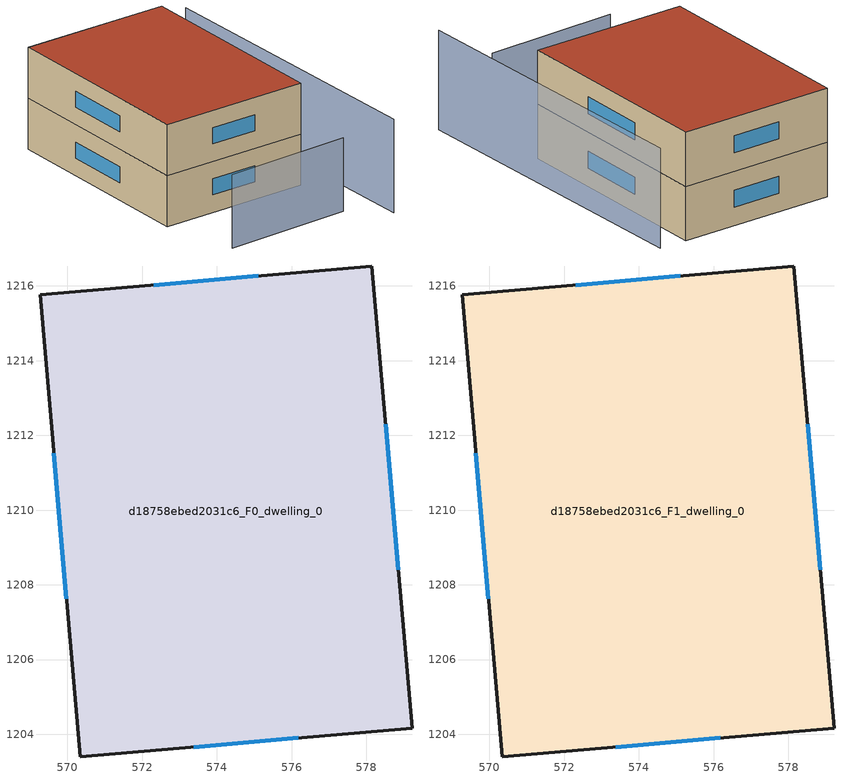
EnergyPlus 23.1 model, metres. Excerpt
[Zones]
d18758ebed2031c6_F0_dwelling_0
 floor ground (EU_floor_Construction): 578.15,1216.53 579.22,1204.17 570.34,1203.39 569.27,1215.76 z0
 wall outside (EU_wall_Construction): 579.22,1204.17 578.15,1216.53 569.27,1215.76 570.34,1203.39 579.22,1204.17 z0:3
 window (EU_Window_Construction): 578.85,1208.4 578.51,1212.3 / 573.38,1203.66 576.18,1203.9 / 569.64,1211.53 569.98,1207.63 / 575.11,1216.27 572.31,1216.02 z1.03:1.97
d18758ebed2031c6_F1_dwelling_0
 floor to d18758ebed2031c6_F0_dwelling_0 (EU_floor_Construction): 578.15,1216.53 579.22,1204.17 570.34,1203.39 569.27,1215.76 z3
 wall outside (EU_wall_Construction): 579.22,1204.17 578.15,1216.53 569.27,1215.76 570.34,1203.39 579.22,1204.17 z3:6
 window (EU_Window_Construction): 578.85,1208.4 578.51,1212.3 / 573.38,1203.66 576.18,1203.9 / 569.64,1211.53 569.98,1207.63 / 575.11,1216.27 572.31,1216.02 z4.03:4.97
 roof outside (EU_roof_Construction): 579.22,1204.17 578.15,1216.53 569.27,1215.76 570.34,1203.39 z6
shading: 571.85,1199.22 579.39,1200.14 z0:4.3; 581.6,1198.55 579.69,1216.59 z0:5.5
[Building]
EU S2 Campaign: North Axis=0; Terrain=City; Solar Distribution=FullExterior
[Site:Location]
Cape.Town.Intl.AP: Latitude=-33.965; Longitude=18.602; Time Zone=2; Elevation=46
[SizingPeriod:WeatherFileDays]
AnnualSizingPeriod: Begin Month=1; Begin Day of Month=1; End Month=12; End Day of Month=31; Day of Week for Start Day=Monday; Use Weather File Daylight Saving Period=No; Use Weather File Rain and Snow Indicators=No
[MATERIAL]
EU_InternalMass_Material: Roughness=MediumRough; Thickness=0.1; Conductivity=1; Density=1800; Specific Heat=900; Thermal Absorptance=0.9; Solar Absorptance=0.7; Visible Absorptance=0.7
[MATERIAL:NOMASS] Roughness=MediumRough; Thermal Absorptance=0.9; Solar Absorptance=0.7; Visible Absorptance=0.7
Name | Thermal Resistance
EU_wall_NoMass | 0.493876
EU_roof_NoMass | 0.449382
EU_floor_NoMass | 1.25
[WINDOWMATERIAL:SIMPLEGLAZINGSYSTEM]
EU_Window_SimpleGlazing: UFactor=4.4; Solar Heat Gain Coefficient=0.85; Visible Transmittance=0.85
[CONSTRUCTION]
EU_wall_Construction: EU_wall_NoMass
EU_roof_Construction: EU_roof_NoMass
EU_floor_Construction: EU_floor_NoMass
EU_Window_Construction: EU_Window_SimpleGlazing
EU_InternalMass_Construction: EU_InternalMass_Material
[ZONE] Type=1; Multiplier=1; Ceiling Height=autocalculate; Volume=331.859; Floor Area=autocalculate; Part of Total Floor Area=Yes
d18758ebed2031c6_F0_dwelling_0; d18758ebed2031c6_F1_dwelling_0
[INTERNALMASS] Construction=EU_InternalMass_Construction; Surface Area=110.62
Name | Zone or ZoneList
d18758ebed2031c6_F0_dwelling_0_EU_InternalMass | d18758ebed2031c6_F0_dwelling_0
d18758ebed2031c6_F1_dwelling_0_EU_InternalMass | d18758ebed2031c6_F1_dwelling_0
[OTHEREQUIPMENT] Fuel Type=Electricity; Design Level Calculation Method=Watts/Area; Power per Zone Floor Area=1; Fraction Latent=0; Fraction Radiant=0; Fraction Lost=0; Carbon Dioxide Generation Rate=0; EndUse Subcategory=EU_Step8_InternalGains
Name | Zone or ZoneList or Space or SpaceList | Schedule
EU_Step8_InternalGain_d18758ebed2031c6_F0_dwelling_0_f000 | d18758ebed2031c6_F0_dwelling_0 | EU_Step8_GainSchedule_d18758ebed2031c6_F0_dwelling_0_f000
EU_Step8_InternalGain_d18758ebed2031c6_F1_dwelling_0_f000 | d18758ebed2031c6_F1_dwelling_0 | EU_Step8_GainSchedule_d18758ebed2031c6_F1_dwelling_0_f000
[ZONEVENTILATION:DESIGNFLOWRATE] Schedule=EU_AlwaysOn; Design Flow Rate Calculation Method=AirChanges/Hour; Air Changes per Hour=0.64; Ventilation Type=Natural; Fan Pressure Rise=0; Fan Total Efficiency=1; Constant Term Coefficient=1; Temperature Term Coefficient=0; Velocity Term Coefficient=0; Velocity Squared Term Coefficient=0; Minimum Indoor Temperature=-100; Maximum Indoor Temperature=100; Delta Temperature=-100; Minimum Outdoor Temperature=-100; Maximum Outdoor Temperature=100; Maximum Wind Speed=40
Name | Zone or ZoneList or Space or SpaceList
EU_ConstantAir_d18758ebed2031c6_F0_dwelling_0 | d18758ebed2031c6_F0_dwelling_0
EU_ConstantAir_d18758ebed2031c6_F1_dwelling_0 | d18758ebed2031c6_F1_dwelling_0
[HVACTEMPLATE:THERMOSTAT] Constant Heating Setpoint=20; Constant Cooling Setpoint=50
EU_HeatOnly_d18758ebed2031c6_F0_dwelling_0; EU_HeatOnly_d18758ebed2031c6_F1_dwelling_0
[HVACTEMPLATE:ZONE:IDEALLOADSAIRSYSTEM] System Availability Schedule=EU_AlwaysOn; Maximum Heating Supply Air Temperature=50; Minimum Cooling Supply Air Temperature=13; Maximum Heating Supply Air Humidity Ratio=0.0156; Minimum Cooling Supply Air Humidity Ratio=0.0077; Heating Limit=NoLimit; Cooling Limit=NoLimit; Heating Availability Schedule=EU_AlwaysOn; Cooling Availability Schedule=EU_CoolingOff; Dehumidification Control Type=ConstantSensibleHeatRatio; Cooling Sensible Heat Ratio=0.7; Dehumidification Setpoint=60; Humidification Control Type=None; Humidification Setpoint=30; Outdoor Air Method=None; Outdoor Air Flow Rate per Person=0.00944; Outdoor Air Flow Rate per Zone Floor Area=0; Outdoor Air Flow Rate per Zone=0; Demand Controlled Ventilation Type=None; Outdoor Air Economizer Type=NoEconomizer; Heat Recovery Type=None; Sensible Heat Recovery Effectiveness=0.7; Latent Heat Recovery Effectiveness=0.65
Name | Template Thermostat
d18758ebed2031c6_F0_dwelling_0 | EU_HeatOnly_d18758ebed2031c6_F0_dwelling_0
d18758ebed2031c6_F1_dwelling_0 | EU_HeatOnly_d18758ebed2031c6_F1_dwelling_0
[SIZING:ZONE] Zone Cooling Design Supply Air Temperature Input Method=SupplyAirTemperature; Zone Cooling Design Supply Air Temperature=13; Zone Heating Design Supply Air Temperature Input Method=SupplyAirTemperature; Zone Heating Design Supply Air Temperature=50; Zone Cooling Design Supply Air Humidity Ratio=0.008; Zone Heating Design Supply Air Humidity Ratio=0.008; Cooling Design Air Flow Method=DesignDay; Cooling Design Air Flow Rate=0; Cooling Minimum Air Flow per Zone Floor Area=0.000762; Cooling Minimum Air Flow=0; Cooling Minimum Air Flow Fraction=0.2; Heating Design Air Flow Method=DesignDay; Heating Design Air Flow Rate=0; Heating Maximum Air Flow per Zone Floor Area=0.002032; Heating Maximum Air Flow=0.141576; Heating Maximum Air Flow Fraction=0.3; Account for Dedicated Outdoor Air System=No; Dedicated Outdoor Air System Control Strategy=NeutralSupplyAir; Dedicated Outdoor Air Low Setpoint Temperature for Design=autosize; Dedicated Outdoor Air High Setpoint Temperature for Design=autosize; Zone Load Sizing Method=Sensible Load Only No Latent Load; Zone Latent Cooling Design Supply Air Humidity Ratio Input Method=HumidityRatioDifference; Zone Cooling Design Supply Air Humidity Ratio Difference=0.005; Zone Latent Heating Design Supply Air Humidity Ratio Input Method=HumidityRatioDifference; Zone Humidification Design Supply Air Humidity Ratio Difference=0.005
d18758ebed2031c6_F0_dwelling_0; d18758ebed2031c6_F1_dwelling_0
[SCHEDULE:CONSTANT]
Name | Hourly Value
EU_AlwaysOn | 1
EU_CoolingOff | 0
[SCHEDULE:FILE] Column Number=1; Rows to Skip at Top=0; Number of Hours of Data=8760; Column Separator=Comma; Interpolate to Timestep=No; Minutes per Item=60; Adjust Schedule for Daylight Savings=Yes
Name | File
EU_Step8_GainSchedule_d18758ebed2031c6_F0_dwelling_0_f000 | ../../schedules/d18758ebed2031c6/d18758ebed2031c6_F0_dwelling_0_f000_gain.csv
EU_Step8_GainSchedule_d18758ebed2031c6_F1_dwelling_0_f000 | ../../schedules/d18758ebed2031c6/d18758ebed2031c6_F1_dwelling_0_f000_gain.csv
